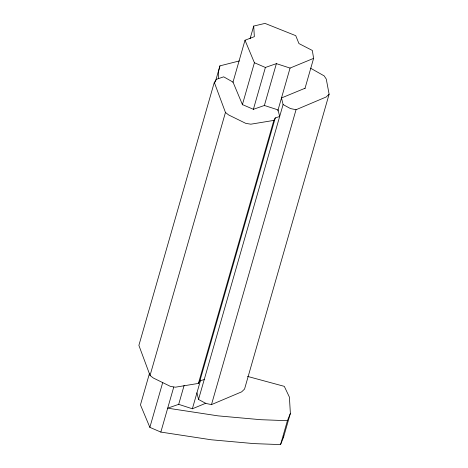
<?xml version="1.0" encoding="UTF-8"?>
<svg xmlns="http://www.w3.org/2000/svg" width="468" height="468" viewBox="0 0 468 468"><rect width="100%" height="100%" fill="white"/><g stroke="black" fill="none" stroke-linecap="round" stroke-linejoin="round"><path stroke-width="0.7" d="M218.345 78.624L218.515 71.674L219.937 65.865L239.382 60.922M214.297 82.38L138.885 345.378L150.047 375.453L153.288 377.986L170.364 386.363L175.412 387.194L198.426 383.403L199.865 380.911L275.283 117.913L279.659 116.52L278.062 109.916L264.391 105.475L253.399 109.307L242.412 104.58L233.011 82.093L223.669 76.828L216.421 79.314L214.297 82.38L225.459 112.455L228.7 114.988L245.776 123.365L250.825 124.195L273.844 120.399L275.283 117.913M215.309 82.005L219.937 65.865M149.526 373.248L140.458 404.867L149.859 427.354L160.84 432.081L211.173 439.768L253.937 443.611L280.56 444.6L283.514 437.317L290.371 413.408L289.405 397.127L284.304 386.357L247.508 376.395M232.924 82.403L245.01 40.248L254.346 36.65L253.709 26.068L265.017 23.4L295.747 35.667L298.953 43.571L312.331 50.456L313.613 58.36L304.949 88.569M150.047 375.453L225.459 112.455M250.082 38.715L253.709 26.068M149.859 427.354L162.753 382.391M242.325 104.891L254.411 62.741L245.01 40.248M160.84 432.081L173.733 387.118M253.305 109.617L265.391 67.468L276.389 63.636L290.061 68.076L313.613 58.36M178.682 404.364L184.123 385.398M264.297 105.786L276.389 63.636M198.426 383.403L273.844 120.399M290.371 413.408L287.416 420.691L260.793 419.702L218.029 415.859L167.696 408.172L178.688 404.34L192.366 408.78L200.62 379.998M277.776 110.928L290.061 68.076M310.495 68.158L324.184 75.892L326.272 79.086L329.115 94.179L244.559 389.06L241.652 391.851L211.483 404.604L205.914 403.451L198.531 399.45L283.087 104.569L281.49 97.964L305.042 88.247M211.483 404.604L296.039 109.723L326.208 96.975L329.115 94.179M280.56 444.6L287.416 420.691M192.366 408.78L205.826 403.229M199.865 380.911L204.241 379.525M296.039 109.723L290.47 108.57L283.087 104.569M254.411 62.741L265.391 67.468M196.934 392.839L198.531 399.45M283.433 435.901L283.514 437.317"/></g></svg>
